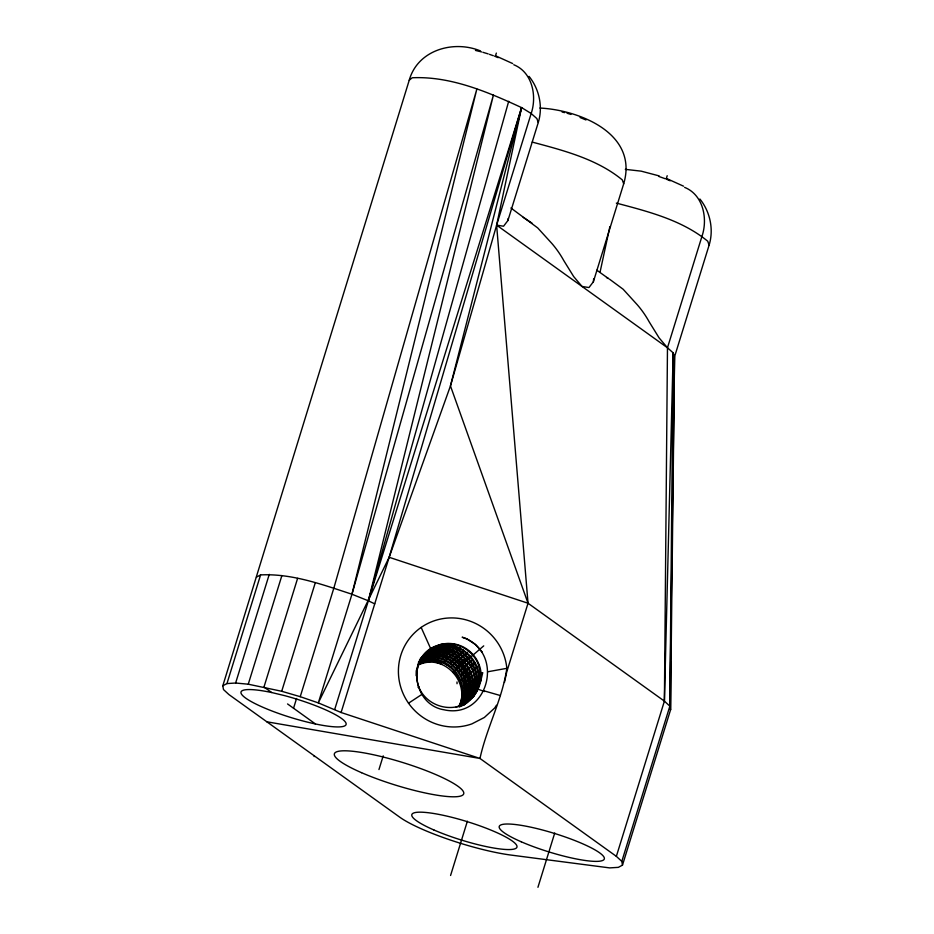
<?xml version="1.0" encoding="UTF-8"?>
<svg xmlns="http://www.w3.org/2000/svg" width="934" height="934" viewBox="0 0 934 934"><rect width="100%" height="100%" fill="white"/><g stroke="black" fill="none" stroke-linecap="round" stroke-linejoin="round"><path stroke-width="1.4" d="M670.67 661.891L670.53 709.91L622.488 865.129L618.343 867.359L609.657 867.896L509.672 854.902A74.265 13.029 17.2 0 1 399.775 817.203L228.935 694.581L223.483 689.549L222.806 685.789L409.232 80.231C417.65 49.992 453.445 39.835 480.438 50.915M622.488 865.129L621.811 861.381L616.358 856.35L664.401 701.13L667.471 347.775L702.029 236.139C707.96 218.684 703.267 194.856 684.61 187.372M699.881 198.989C710.12 211.633 713.961 229.484 709.116 245.128L674.558 356.765L670.53 709.91L669.853 706.162L673.169 352.854L667.471 347.775L496.619 225.141L521.569 107.597C487.513 91.836 450.386 76.016 412.233 77.767L409.232 80.231M669.853 706.162L674.558 356.765L673.169 352.854L664.401 701.13L669.853 706.162L621.811 861.381M416.132 675.714L416.237 670.927L418.572 663.082M482.364 652.259L475.418 644.495L466.767 638.763L462.143 637.198L466.802 638.973C504.64 656.941 486.637 719.46 444.07 709.793C412.092 704.878 405.823 654.477 438.163 645.242A32.223 31.534 49.4 0 1 479.142 664.81C484.688 679.135 478.056 695.503 465.552 703.711M496.444 705.252L494.716 707.984L484.349 717.475L471.833 723.908A55.024 53.845 49.4 0 1 400.394 685.941A55.024 53.845 49.4 0 1 442.798 618.635A55.024 53.845 49.4 0 1 506.847 668.335C502.329 699.368 486.637 727.784 479.971 758.455L616.358 856.35M459.201 707.003C476.387 682.649 446.604 646.947 419.681 660.361M459.89 706.408C477.449 681.622 446.219 645.464 419.319 660.303M460.602 706.267C479.469 681.657 448.11 644.016 420.674 659.147M461.291 705.672C480.531 680.606 447.713 642.569 420.323 659.089M462.645 704.516C481.886 679.438 449.067 641.401 421.678 657.921M420.335 658.365C442.518 643.176 473.993 666.14 468.459 691.825L467.759 692.421M463.451 704.726C485.038 679.975 452.243 639.101 423.721 656.17M463.509 705.112C486.614 678.855 452.138 637.058 422.39 656.602C454.064 623.515 500.11 678.014 464.023 704.878M465.564 703.349L464.875 703.944C488.342 677.115 452.465 635.237 422.728 655.96C453.224 633.03 491.004 679.053 463.766 704.995M473.912 687.144C479.551 660.898 446.954 638.109 424.772 654.209C454.578 631.793 492.113 675.539 466.918 702.193L471.401 695.141L474.6 686.548M469.662 699.846L468.961 700.43C492.428 673.601 456.563 631.723 426.826 652.446M465.786 683.174L465.284 693.577L462.167 703.454L460.088 706.711M468.378 686.887L468.132 692.082L465.004 701.959L462.937 705.217M459.61 705.742C469.779 680.863 442.985 652.738 418 665.148M600.165 271.654L609.867 226.67M504.453 682.439L506.718 672.048L528.025 603.236L496.619 225.141L531.177 113.504C537.108 96.05 532.415 72.222 513.77 64.738M456.773 668.569L457.333 666.059M458.816 666.818L459.668 663.058M460.871 665.055L461.711 661.295M462.914 663.303L463.766 659.544M464.957 661.541L465.529 659.042M467.012 659.789L467.572 657.279M469.055 658.038L469.627 655.528M449.581 646.13L448.25 649.41M451.624 644.367L450.293 647.659M266.867 721.807L479.971 758.455L341.097 712.502L389.151 557.283L450.457 385.894L496.619 225.141L503.554 226.226L507.933 220.494L538.276 122.494C543.121 106.85 539.268 88.999 529.029 76.355M510.91 207.99L537.727 227.943L551.877 243.482A100.066 86.99 88.9 0 1 563.786 260.586L573.674 276.557L582.045 286.458L588.98 287.544L593.359 281.799L623.69 183.811C638.622 133.55 579.524 110.037 539.887 108.04M538.276 122.494L536.875 118.583L531.177 113.504L521.569 107.597L389.151 557.283L318.319 702.893L351.955 594.234L476.854 89.057L333.87 588.035L300.234 696.682L318.319 702.893L341.097 712.502M508.703 101.269L368.346 600.807L334.711 709.455M664.401 701.13L528.025 603.236L450.457 385.894L521.569 107.597L368.346 600.807L351.955 594.234L493.456 94.941L368.346 600.807L374.732 603.854M222.806 685.789L226.95 683.571L260.586 574.912C292.003 573.348 322.499 584.614 351.955 594.234M226.95 683.571L235.625 683.023L269.261 574.375M235.625 683.023L248.257 684.202L281.893 575.542M297.607 578.356L263.972 687.015L271.631 692.514L284.753 695.667A55.024 9.655 17.2 0 1 344.284 726.092A55.024 9.655 17.2 0 1 259.407 705.707A55.024 9.655 17.2 0 1 271.619 692.514M248.257 684.202L281.706 691.277L315.33 582.618M293.545 708.241L296.557 698.504M495.487 55.865L496.339 53.086M314.139 756.575L314.361 755.886M378.959 769.558L383.209 755.851M450.573 875.485L467.385 821.184M666.327 178.511L667.191 175.72M537.937 887.3L554.738 833.011M459.119 705.684C471.32 681.575 445.296 651.488 419.74 661.05L420.428 660.455C445.997 650.893 472.009 680.979 459.808 705.088M462.085 705.882L465.949 699.811L466.988 696.472M443.825 662.626L444.14 661.832M461.326 675.574L463.077 672.095M463.381 673.811L464.537 671.499M465.424 672.06L466.591 669.736M467.479 670.297L468.634 667.985M469.522 668.546L471.261 665.066M471.565 666.783L473.316 663.315M473.62 665.031L474.776 662.72M447.841 657.793L445.868 660.875M449.884 656.03L447.923 659.112M458.08 649.013L456.107 652.084M460.123 647.25L458.162 650.333M480.496 682.042L482.75 672.655L481.01 672.97M421.012 659.182L422.261 657.174M419.179 662.113L420.382 660.186M463.976 683.501L465.669 681.528M466.019 681.738L467.712 679.765M468.062 679.987L469.755 678.014M470.117 678.236L471.81 676.251M472.16 676.473L473.853 674.5M474.203 674.722L475.896 672.749M476.258 672.959L477.951 670.986M455.372 662.79L452.838 665.51M457.415 661.027L454.881 663.747M459.458 659.276L456.936 661.996M461.513 657.524L458.979 660.233M463.556 655.761L461.022 658.482M465.599 654.01L463.077 656.719M467.654 652.247L465.12 654.967M421.783 659.299L422.472 658.704M423.838 657.536L424.526 656.952M425.881 655.785L426.569 655.189M427.924 654.034L428.624 653.438M429.979 652.271L430.667 651.675M432.022 650.519L432.711 649.924M434.065 648.756L434.765 648.161M429.792 657.664L430.481 657.069M431.847 655.901L432.535 655.318M433.89 654.15L434.579 653.555M435.933 652.387L436.622 651.804M437.988 650.636L438.676 650.041M440.031 648.885L440.72 648.289M442.074 647.122L442.774 646.526M419.039 662.521L425.787 661.097L434.614 661.12L442.541 662.603L451.414 667.46M438.011 658.201L438.7 657.606M440.054 656.439L440.755 655.843M442.109 654.687L442.798 654.092M444.152 652.924L444.841 652.329M446.207 651.173L446.896 650.578M449.966 657.361L450.655 656.765M452.021 655.598L452.71 655.003M454.064 653.847L454.753 653.251M418 687.261L418.689 686.665C414.941 676.251 416.657 664.296 423.581 655.586L422.88 656.182C449.884 623.13 499.246 668.114 471.016 698.679C494.483 671.838 458.617 629.971 428.869 650.694M452.757 672.445L483.73 645.873M458.419 671.791L461.408 669.573M460.474 670.028L461.162 669.444M462.517 668.277L465.494 666.059M464.572 666.526L467.549 664.296M466.615 664.763L469.592 662.545M468.658 663.012L471.647 660.782M470.713 661.249L471.401 660.653M460.193 681.061L460.894 680.466M462.248 679.298L462.937 678.703M464.291 677.547L467.584 675.912M466.346 675.784L469.639 674.161M468.389 674.033L471.682 672.398M470.432 672.282L471.133 671.686M472.487 670.519L473.176 669.923M474.53 668.767L477.823 667.133M476.573 667.004L477.274 666.409M473.748 696.332L473.059 696.916C480.134 688.078 482.189 675.982 478.628 665.253L479.142 664.81M464.035 687.529L464.723 686.934M466.089 685.778L466.778 685.182M468.132 684.015L468.821 683.431M470.176 682.264L473.62 681.283M472.23 680.512L472.919 679.917M474.274 678.749L474.962 678.154M476.317 676.998L477.017 676.403M463.673 695.923L464.361 695.34M465.716 694.172L466.405 693.577M469.814 690.658L470.502 690.063M471.857 688.907L472.546 688.311M475.955 685.393L476.644 684.797M461.162 703.921L461.851 703.325M463.206 702.17L463.906 701.574M465.26 700.407L465.949 699.811M467.304 698.655L467.992 698.06M469.347 696.892L470.047 696.309M471.401 695.141L472.09 694.546M473.445 693.378L474.133 692.794M476.795 681.295L478.909 679.777M474.741 683.046L476.865 681.54M472.697 684.797L474.811 683.291M468.599 688.311L470.724 686.805M466.556 690.074L468.67 688.556M464.513 691.825L466.626 690.319M408.532 703.197L421.806 694.464M256.441 577.142L260.586 574.912M463.276 704.201L467.595 701.959M466.907 702.555C450.176 713.541 425.671 705.345 418.689 686.665M462.587 704.785L456.072 707.131M471.086 692.958L473.503 692.012M469.043 694.721L471.448 693.764M417.977 664.354L424.865 662.113L433.458 661.038L439.178 662.673M438.163 645.242C454.356 639.662 472.966 649.27 478.628 665.253M418.385 662.218L426.394 660.583L434.614 661.12M487.922 671.733L506.847 668.335M625.313 169.358L641.191 171.155L659.159 175.907M475.464 50.424L481.64 51.93M562.128 112.045L564.591 112.64M532.252 142.096C563.506 150.467 596.884 158.967 622.301 179.9L623.69 183.811M616.347 203.098C648.056 211.504 681.925 220.015 707.727 241.217L709.116 245.128M483.952 690.833L500.414 695.55M281.706 691.277L300.234 696.682M482.948 52.316L488.178 53.892M567.066 113.248L570.978 114.427M434.088 661.564L442.039 664.167M389.151 557.283L528.025 603.236M489.463 54.347L493.339 55.725M659.019 176.526L665.475 178.814M478.231 689.28L484.571 691.545M496.082 56.04L512.673 63.547M494.623 56.18L498.184 57.663M580.049 117.497L585.98 119.961M666.934 178.663L683.525 186.181M666.654 179.305L670.215 180.787M606.505 277.503L608.606 278.659L596.814 270.195M523.18 217.342L532.065 223.179M609.54 279.196L623.153 289.248L637.303 304.799A100.066 86.99 88.9 0 1 649.212 321.891L659.1 337.874L667.471 347.775M287.555 703.944L315.435 723.955M425.227 655.808L427.13 657.758M453.632 672.293L454.613 673.928M446.16 644.413L447.538 646.853M433.878 654.956L435.256 657.384M421.152 627.414L430.679 648.663M454.8 645.873L455.547 648.628M452.757 647.624L453.504 650.379M450.702 649.387L451.461 652.142M448.659 651.138L449.406 653.893M446.604 652.901L447.363 655.656M444.561 654.652L445.32 657.408M442.518 656.404L443.265 659.159M464.186 675.515L465.517 681.902M462.832 649.539L462.89 652.434M460.777 651.29L460.847 654.197M458.734 653.053L458.792 655.948M456.691 654.804L456.749 657.711M454.636 656.567L454.706 659.462M452.593 658.318L452.651 661.225M450.55 660.069L450.608 662.977M457.006 681.948L457.041 683.735M593.627 278.892A100.066 11.313 -71.6 0 1 593.359 281.811M508.131 218.509A100.066 11.313 -71.6 0 1 507.933 220.494M433.878 829.964A55.024 9.655 17.2 0 0 516.782 847.5A55.024 9.655 17.2 0 0 442.471 815.137A55.024 9.655 17.2 0 0 433.878 829.964M521.23 841.779A55.024 9.655 17.2 0 0 604.146 859.315A55.024 9.655 17.2 0 0 529.823 826.964A55.024 9.655 17.2 0 0 521.23 841.779M361.551 772.687A67.668 11.862 17.2 0 0 463.509 794.25A67.668 11.862 17.2 0 0 372.117 754.462A67.668 11.862 17.2 0 0 361.551 772.687"/></g></svg>
